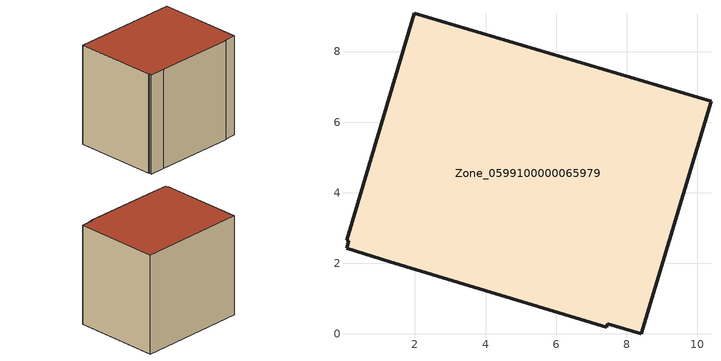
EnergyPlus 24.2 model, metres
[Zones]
Zone_0599100000065979
 floor ground (C_G): 0.06,2.42 0.13,2.64 0.07,2.66 1.98,9.09 10.39,6.59 8.42,0 7.45,0.28 7.43,0.19 1.28,2.04 z0.48
 wall outside (C_F): 1.28,2.04 7.43,0.19 7.45,0.28 8.42,0 10.39,6.59 1.98,9.09 0.07,2.66 0.13,2.64 0.06,2.42 1.28,2.04 z0.48:8.59
 roof outside (C_R): 0.13,2.64 0.06,2.42 1.28,2.04 7.43,0.19 7.45,0.28 8.42,0 10.39,6.59 1.98,9.09 0.07,2.66 z8.59
[BUILDING]
Pand.0599100000065979: North Axis=0; Terrain=City; Loads Convergence Tolerance Value=0.04; Temperature Convergence Tolerance Value=0.4; Solar Distribution=FullExterior; Maximum Number of Warmup Days=25; Minimum Number of Warmup Days=1
[Site:Location]
Rotterdam.The.Hague.AP_ZH_NLD Design_Conditions: Latitude=51.96; Longitude=4.45; Time Zone=1; Elevation=-4.5
[SITE:GROUNDTEMPERATURE:BUILDINGSURFACE]
18, 18, 18, 18, 18, 18, 18, 18, 18, 18, 18, 18
[MATERIAL] Thermal Absorptance=0.9; Solar Absorptance=0.7; Visible Absorptance=0.7
Name | Roughness | Thickness | Conductivity | Density | Specific Heat
G.TC.1965-1974 | MediumSmooth | 0.15 | 0.882353 | 540 | 1210
F.TC.1965-1974 | Rough | 0.3 | 0.697674 | 1920 | 840
R.TC.1965-1974 | MediumRough | 0.2 | 0.232558 | 1500 | 1000
[CONSTRUCTION]
C_G: G.TC.1965-1974
C_F: F.TC.1965-1974
C_R: R.TC.1965-1974
[ZONE]
Zone_0599100000065979: Type=1; Multiplier=1; Ceiling Height=Autocalculate; Volume=Autocalculate; Floor Area=autocalculate; Part of Total Floor Area=Yes
[ZONEINFILTRATION:DESIGNFLOWRATE]
Infil_Zone_0599100000065979: Zone or ZoneList or Space or SpaceList=Zone_0599100000065979; Schedule=AlwaysOn; Design Flow Rate Calculation Method=Flow/Area; Flow Rate per Floor Area=0.003; Constant Term Coefficient=1; Temperature Term Coefficient=0; Velocity Term Coefficient=0; Velocity Squared Term Coefficient=0
[HVACTEMPLATE:ZONE:IDEALLOADSAIRSYSTEM]
Zone_0599100000065979: Maximum Heating Supply Air Temperature=50; Minimum Cooling Supply Air Temperature=13; Maximum Heating Supply Air Humidity Ratio=0.0156; Minimum Cooling Supply Air Humidity Ratio=0.0077; Heating Limit=NoLimit; Cooling Limit=NoLimit; Dehumidification Control Type=ConstantSensibleHeatRatio; Cooling Sensible Heat Ratio=0.7; Dehumidification Setpoint=60; Humidification Control Type=None; Humidification Setpoint=30; Outdoor Air Method=None; Outdoor Air Flow Rate per Person=0.00944; Outdoor Air Flow Rate per Zone Floor Area=0; Outdoor Air Flow Rate per Zone=0; Demand Controlled Ventilation Type=None; Outdoor Air Economizer Type=NoEconomizer; Heat Recovery Type=None; Sensible Heat Recovery Effectiveness=0.7; Latent Heat Recovery Effectiveness=0.65
[ZONECONTROL:THERMOSTAT]
ThermostatControl_Zone_0599100000065979: Zone or ZoneList=Zone_0599100000065979; Control Type Schedule=DualSetpointControlType; Control 1=Thermostat_Zone_0599100000065979; Temperature Difference Between Cutout And Setpoint=0
[THERMOSTATSETPOINT:DUALSETPOINT]
Thermostat_Zone_0599100000065979: Heating Setpoint Temperature Schedule=HeatingSetpoint_Zone_0599100000065979; Cooling Setpoint Temperature Schedule=CoolingSetpoint_Zone_0599100000065979
[SCHEDULE:COMPACT]
HeatingSetpoint_Zone_0599100000065979: Through: 12/31, For: AllDays, Until: 24:00, 21
CoolingSetpoint_Zone_0599100000065979: Through: 12/31, For: AllDays, Until: 24:00, 24
DualSetpointControlType: Through: 12/31, For: AllDays, Until: 24:00, 4
AlwaysOn: Through: 12/31, For: AllDays, Until: 24:00, 1
